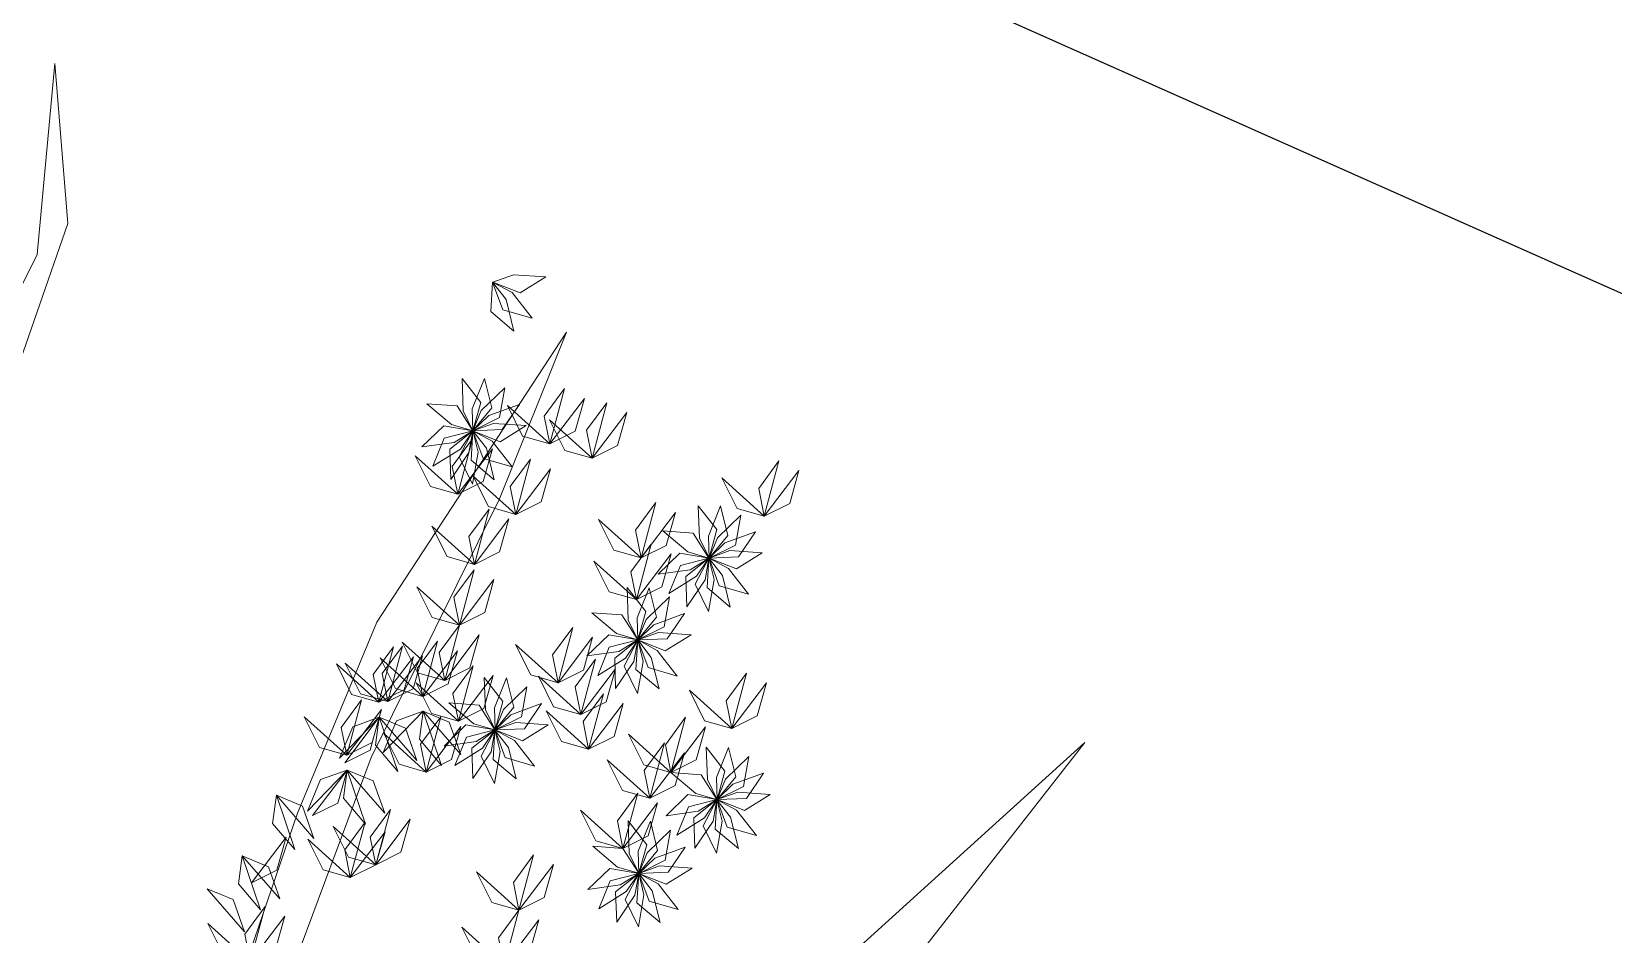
# Model space of a CAD drawing. Header units: inches. Extents: x -173 to 14008, y -3334 to 10368.
# Drawn here: x 9481.2 to 9647, y 817.2 to 911.8 of the extents above; entities that cross this region are included whole.
import ezdxf

# ---------------------------------------------------------------- set-up
doc = ezdxf.new("R2010")
doc.units = ezdxf.units.IN
doc.header["$MEASUREMENT"] = 0
doc.layers.add('ARREDAMENTO', color=8, linetype='Continuous', lineweight=18)

msp = doc.modelspace()

# ---------------------------------------------------------------- linework, layer by layer
msp.add_lwpolyline([(8476.46, -783.39), (10303.55, -1596.86), (11117.03, 230.23), (9289.94, 1043.7)], close=True)
at = {"layer": 'ARREDAMENTO', "linetype": 'Continuous', "lineweight": 0}
for points in [[(9477.35, 869.73), (9485.01, 891.68), (9483.65, 908.44), (9481.79, 888.45), (9469.64, 863.9)], [(9459.62, 785.2), (9484.11, 789.16), (9506.7, 782.8), (9535.04, 791.29), (9565.3, 803.65), (9591.6, 837.28), (9559.47, 808.15), (9531.8, 794.5), (9507.97, 788.61), (9502.13, 796.32), (9516.81, 835.71), (9530.25, 862.84), (9537.28, 880.28), (9517.4, 849.9), (9509.1, 829.88), (9498.26, 798.24), (9493.77, 792.42), (9480.86, 795.59)]]:
    msp.add_lwpolyline(points, dxfattribs=at)
at = {"layer": 'ARREDAMENTO', "lineweight": 0}
for points in [[(9531.77, 880.41), (9530.95, 883.71), (9529.54, 885.54), (9529.34, 882.46), (9531.77, 880.41)], [(9533.67, 881.76), (9531.57, 884.45), (9529.54, 885.54), (9530.61, 882.65), (9533.67, 881.76)], [(9535.12, 886.09), (9531.72, 886.32), (9529.55, 885.54), (9532.41, 884.41), (9535.12, 886.09)], [(9526.34, 875.45), (9526.46, 872.05), (9527.47, 869.97), (9528.3, 872.94), (9526.34, 875.45)], [(9528.67, 875.43), (9527.4, 872.27), (9527.47, 869.97), (9529.44, 872.35), (9528.67, 875.43)], [(9530.8, 874.47), (9528.34, 872.1), (9527.47, 869.97), (9530.24, 871.34), (9530.8, 874.47)], [(9535.53, 868.58), (9534.95, 871.49), (9537.07, 874.38), (9535.53, 868.58)], [(9522.63, 872.8), (9525.24, 870.61), (9527.46, 869.97), (9525.81, 872.57), (9522.63, 872.8)], [(9532.34, 872.73), (9529.14, 871.56), (9527.47, 869.96), (9530.55, 870.09), (9532.34, 872.73)], [(9535.53, 868.58), (9532.68, 869.39), (9531.08, 872.6), (9535.53, 868.58)], [(9535.53, 868.58), (9538.18, 869.91), (9539.16, 873.36), (9535.53, 868.58)], [(9539.96, 867.1), (9539.37, 870.01), (9541.5, 872.9), (9539.96, 867.1)], [(9522.12, 868.27), (9525.49, 868.75), (9527.46, 869.96), (9524.41, 870.48), (9522.12, 868.27)], [(9533.04, 870.5), (9529.64, 870.74), (9527.47, 869.96), (9530.34, 868.82), (9533.04, 870.5)], [(9539.96, 867.1), (9537.1, 867.91), (9535.51, 871.12), (9539.96, 867.1)], [(9539.96, 867.1), (9542.61, 868.43), (9543.59, 871.88), (9539.96, 867.1)], [(9523.27, 866.25), (9526.16, 868.05), (9527.46, 869.96), (9524.47, 869.19), (9523.27, 866.25)], [(9525.14, 864.86), (9527.05, 867.69), (9527.46, 869.96), (9525.04, 868.04), (9525.14, 864.86)], [(9525.88, 863.31), (9525.29, 866.22), (9527.42, 869.11), (9525.88, 863.31)], [(9527.42, 864.36), (9528.01, 867.71), (9527.46, 869.95), (9526.03, 867.22), (9527.42, 864.36)], [(9529.7, 864.82), (9528.88, 868.13), (9527.46, 869.95), (9527.27, 866.87), (9529.7, 864.82)], [(9531.6, 866.18), (9529.5, 868.86), (9527.47, 869.95), (9528.54, 867.06), (9531.6, 866.18)], [(9525.88, 863.31), (9523.03, 864.12), (9521.43, 867.33), (9525.88, 863.31)], [(9525.88, 863.31), (9528.53, 864.63), (9529.51, 868.08), (9525.88, 863.31)], [(9531.96, 861.2), (9531.38, 864.11), (9533.5, 867), (9531.96, 861.2)], [(9531.96, 861.2), (9534.61, 862.52), (9535.59, 865.98), (9531.96, 861.2)], [(9558.01, 861.02), (9557.43, 863.93), (9559.55, 866.82), (9558.01, 861.02)], [(9558.01, 861.02), (9560.67, 862.35), (9561.64, 865.8), (9558.01, 861.02)], [(9531.96, 861.2), (9529.11, 862.01), (9527.51, 865.22), (9531.96, 861.2)], [(9558.01, 861.02), (9555.16, 861.83), (9553.56, 865.04), (9558.01, 861.02)], [(9545.09, 856.63), (9544.5, 859.54), (9546.63, 862.43), (9545.09, 856.63)], [(9551.09, 862.11), (9551.21, 858.7), (9552.22, 856.63), (9553.05, 859.6), (9551.09, 862.11)], [(9553.42, 862.09), (9552.15, 858.93), (9552.22, 856.62), (9554.19, 859), (9553.42, 862.09)], [(9527.62, 855.96), (9527.04, 858.87), (9529.16, 861.76), (9527.62, 855.96)], [(9527.62, 855.96), (9530.27, 857.28), (9531.25, 860.74), (9527.62, 855.96)], [(9545.09, 856.63), (9542.23, 857.44), (9540.63, 860.65), (9545.09, 856.63)], [(9545.09, 856.63), (9547.74, 857.95), (9548.72, 861.41), (9545.09, 856.63)], [(9555.55, 861.12), (9553.09, 858.76), (9552.22, 856.62), (9554.99, 857.99), (9555.55, 861.12)], [(9527.62, 855.96), (9524.77, 856.77), (9523.17, 859.98), (9527.62, 855.96)], [(9547.38, 859.46), (9549.99, 857.27), (9552.21, 856.62), (9550.56, 859.23), (9547.38, 859.46)], [(9557.09, 859.38), (9553.89, 858.21), (9552.22, 856.62), (9555.31, 856.75), (9557.09, 859.38)], [(9544.61, 852.28), (9544.02, 855.19), (9546.15, 858.08), (9544.61, 852.28)], [(9546.87, 854.93), (9550.25, 855.4), (9552.21, 856.62), (9549.16, 857.13), (9546.87, 854.93)], [(9557.79, 857.16), (9554.39, 857.4), (9552.22, 856.61), (9555.09, 855.48), (9557.79, 857.16)], [(9544.61, 852.28), (9541.75, 853.09), (9540.16, 856.3), (9544.61, 852.28)], [(9544.61, 852.28), (9547.26, 853.6), (9548.24, 857.05), (9544.61, 852.28)], [(9548.02, 852.9), (9550.91, 854.71), (9552.21, 856.62), (9549.22, 855.85), (9548.02, 852.9)], [(9549.89, 851.52), (9551.8, 854.34), (9552.21, 856.61), (9549.79, 854.7), (9549.89, 851.52)], [(9552.17, 851.01), (9552.76, 854.37), (9552.21, 856.61), (9550.78, 853.88), (9552.17, 851.01)], [(9554.45, 851.48), (9553.63, 854.79), (9552.21, 856.61), (9552.02, 853.53), (9554.45, 851.48)], [(9556.35, 852.83), (9554.25, 855.52), (9552.22, 856.61), (9553.29, 853.72), (9556.35, 852.83)], [(9526.05, 849.6), (9525.47, 852.51), (9527.6, 855.4), (9526.05, 849.6)], [(9526.05, 849.6), (9528.71, 850.92), (9529.68, 854.37), (9526.05, 849.6)], [(9526.05, 849.6), (9523.2, 850.41), (9521.6, 853.62), (9526.05, 849.6)], [(9543.63, 853.54), (9543.75, 850.13), (9544.75, 848.05), (9545.58, 851.02), (9543.63, 853.54)], [(9545.96, 853.52), (9544.69, 850.36), (9544.76, 848.05), (9546.72, 850.43), (9545.96, 853.52)], [(9548.08, 852.55), (9545.63, 850.18), (9544.76, 848.05), (9547.52, 849.42), (9548.08, 852.55)], [(9539.92, 850.89), (9542.53, 848.7), (9544.75, 848.05), (9543.09, 850.66), (9539.92, 850.89)], [(9549.63, 850.81), (9546.43, 849.64), (9544.76, 848.05), (9547.84, 848.17), (9549.63, 850.81)], [(9524.51, 843.8), (9523.93, 846.71), (9526.05, 849.6), (9524.51, 843.8)], [(9536.39, 843.56), (9535.81, 846.47), (9537.94, 849.36), (9536.39, 843.56)], [(9550.33, 848.59), (9546.93, 848.82), (9544.76, 848.04), (9547.63, 846.91), (9550.33, 848.59)], [(9517.61, 841.51), (9517.03, 844.42), (9519.15, 847.31), (9517.61, 841.51)], [(9518.55, 841.6), (9517.96, 844.51), (9520.09, 847.4), (9518.55, 841.6)], [(9524.51, 843.8), (9521.66, 844.61), (9520.06, 847.82), (9524.51, 843.8)], [(9522.21, 842.13), (9521.62, 845.04), (9523.75, 847.93), (9522.21, 842.13)], [(9524.51, 843.8), (9527.16, 845.12), (9528.14, 848.58), (9524.51, 843.8)], [(9536.39, 843.56), (9533.54, 844.37), (9531.94, 847.58), (9536.39, 843.56)], [(9536.39, 843.56), (9539.05, 844.88), (9540.02, 848.34), (9536.39, 843.56)], [(9539.41, 846.36), (9542.78, 846.83), (9544.74, 848.05), (9541.7, 848.56), (9539.41, 846.36)], [(9540.56, 844.33), (9543.45, 846.14), (9544.74, 848.04), (9541.76, 847.28), (9540.56, 844.33)], [(9542.43, 842.94), (9544.34, 845.77), (9544.74, 848.04), (9542.33, 846.12), (9542.43, 842.94)], [(9544.71, 842.44), (9545.3, 845.8), (9544.75, 848.04), (9543.32, 845.3), (9544.71, 842.44)], [(9546.99, 842.91), (9546.17, 846.21), (9544.75, 848.04), (9544.56, 844.96), (9546.99, 842.91)], [(9548.89, 844.26), (9546.79, 846.95), (9544.75, 848.04), (9545.83, 845.15), (9548.89, 844.26)], [(9517.61, 841.51), (9514.76, 842.32), (9513.16, 845.53), (9517.61, 841.51)], [(9518.55, 841.6), (9515.69, 842.41), (9514.09, 845.62), (9518.55, 841.6)], [(9517.61, 841.51), (9520.26, 842.83), (9521.24, 846.28), (9517.61, 841.51)], [(9522.21, 842.13), (9519.35, 842.94), (9517.75, 846.15), (9522.21, 842.13)], [(9518.55, 841.6), (9521.2, 842.92), (9522.18, 846.37), (9518.55, 841.6)], [(9522.21, 842.13), (9524.86, 843.45), (9525.84, 846.91), (9522.21, 842.13)], [(9538.78, 840.23), (9538.2, 843.13), (9540.32, 846.02), (9538.78, 840.23)], [(9525.97, 839.53), (9525.38, 842.44), (9527.51, 845.33), (9525.97, 839.53)], [(9525.97, 839.53), (9528.62, 840.85), (9529.6, 844.31), (9525.97, 839.53)], [(9528.66, 844.1), (9528.78, 840.7), (9529.79, 838.62), (9530.62, 841.59), (9528.66, 844.1)], [(9530.99, 844.08), (9529.72, 840.92), (9529.79, 838.62), (9531.76, 840.99), (9530.99, 844.08)], [(9538.78, 840.23), (9535.93, 841.03), (9534.33, 844.25), (9538.78, 840.23)], [(9538.78, 840.23), (9541.44, 841.55), (9542.41, 845), (9538.78, 840.23)], [(9554.61, 838.76), (9554.03, 841.66), (9556.16, 844.55), (9554.61, 838.76)], [(9525.97, 839.53), (9523.12, 840.34), (9521.52, 843.55), (9525.97, 839.53)], [(9533.12, 843.12), (9530.66, 840.75), (9529.79, 838.61), (9532.56, 839.99), (9533.12, 843.12)], [(9539.6, 836.6), (9539.02, 839.51), (9541.14, 842.4), (9539.6, 836.6)], [(9554.61, 838.76), (9551.76, 839.56), (9550.16, 842.78), (9554.61, 838.76)], [(9554.61, 838.76), (9557.27, 840.08), (9558.24, 843.53), (9554.61, 838.76)], [(9514.25, 835.97), (9513.66, 838.88), (9515.79, 841.77), (9514.25, 835.97)], [(9514.25, 835.97), (9513.66, 838.88), (9515.79, 841.77), (9514.25, 835.97)], [(9514.25, 835.97), (9516.9, 837.29), (9517.88, 840.74), (9514.25, 835.97)], [(9514.25, 835.97), (9516.9, 837.29), (9517.88, 840.74), (9514.25, 835.97)], [(9522.26, 840.57), (9519.47, 839.57), (9518.08, 836.26), (9522.26, 840.57)], [(9522.26, 840.57), (9521.87, 837.63), (9524.18, 834.89), (9522.26, 840.57)], [(9522.26, 840.57), (9524.99, 839.43), (9526.2, 836.05), (9522.26, 840.57)], [(9524.95, 841.45), (9527.56, 839.26), (9529.78, 838.62), (9528.13, 841.22), (9524.95, 841.45)], [(9534.66, 841.37), (9531.46, 840.21), (9529.79, 838.61), (9532.88, 838.74), (9534.66, 841.37)], [(9539.6, 836.6), (9536.75, 837.41), (9535.15, 840.62), (9539.6, 836.6)], [(9539.6, 836.6), (9542.26, 837.92), (9543.23, 841.38), (9539.6, 836.6)], [(9514.25, 835.97), (9511.39, 836.78), (9509.79, 839.99), (9514.25, 835.97)], [(9514.25, 835.97), (9511.39, 836.78), (9509.79, 839.99), (9514.25, 835.97)], [(9517.66, 839.94), (9514.87, 838.95), (9513.49, 835.64), (9517.66, 839.94)], [(9514.03, 835.17), (9516.69, 836.49), (9517.66, 839.94), (9514.03, 835.17)], [(9517.66, 839.94), (9517.27, 837), (9519.59, 834.26), (9517.66, 839.94)], [(9517.66, 839.94), (9520.4, 838.8), (9521.6, 835.42), (9517.66, 839.94)], [(9522.58, 834.2), (9521.99, 837.11), (9524.12, 840), (9522.58, 834.2)], [(9522.58, 834.2), (9525.23, 835.52), (9526.21, 838.97), (9522.58, 834.2)], [(9524.44, 836.92), (9527.82, 837.4), (9529.78, 838.61), (9526.73, 839.13), (9524.44, 836.92)], [(9535.36, 839.15), (9531.96, 839.39), (9529.79, 838.61), (9532.66, 837.47), (9535.36, 839.15)], [(9548.22, 834.15), (9547.64, 837.06), (9549.76, 839.95), (9548.22, 834.15)], [(9548.22, 834.15), (9550.88, 835.47), (9551.85, 838.93), (9548.22, 834.15)], [(9522.58, 834.2), (9519.73, 835.01), (9518.13, 838.22), (9522.58, 834.2)], [(9525.59, 834.89), (9528.48, 836.7), (9529.78, 838.61), (9526.79, 837.84), (9525.59, 834.89)], [(9527.46, 833.51), (9529.37, 836.33), (9529.78, 838.6), (9527.36, 836.69), (9527.46, 833.51)], [(9529.74, 833.01), (9530.33, 836.36), (9529.78, 838.6), (9528.35, 835.87), (9529.74, 833.01)], [(9532.02, 833.47), (9531.2, 836.78), (9529.78, 838.6), (9529.59, 835.52), (9532.02, 833.47)], [(9533.92, 834.83), (9531.82, 837.51), (9529.79, 838.6), (9530.86, 835.71), (9533.92, 834.83)], [(9548.22, 834.15), (9545.37, 834.96), (9543.77, 838.17), (9548.22, 834.15)], [(9546.01, 831.45), (9545.42, 834.36), (9547.55, 837.25), (9546.01, 831.45)], [(9546.01, 831.45), (9548.66, 832.77), (9549.64, 836.22), (9546.01, 831.45)], [(9551.93, 836.8), (9552.05, 833.4), (9553.06, 831.32), (9553.89, 834.29), (9551.93, 836.8)], [(9554.26, 836.78), (9552.99, 833.62), (9553.06, 831.32), (9555.03, 833.69), (9554.26, 836.78)], [(9556.38, 835.82), (9553.93, 833.45), (9553.06, 831.32), (9555.82, 832.69), (9556.38, 835.82)], [(9514.3, 834.4), (9511.51, 833.41), (9510.12, 830.1), (9514.3, 834.4)], [(9510.67, 829.63), (9513.32, 830.95), (9514.3, 834.4), (9510.67, 829.63)], [(9514.3, 834.4), (9513.91, 831.46), (9516.22, 828.72), (9514.3, 834.4)], [(9514.3, 834.4), (9517.03, 833.26), (9518.24, 829.88), (9514.3, 834.4)], [(9546.01, 831.45), (9543.15, 832.26), (9541.55, 835.47), (9546.01, 831.45)], [(9548.22, 834.15), (9550.83, 831.96), (9553.05, 831.32), (9551.4, 833.92), (9548.22, 834.15)], [(9557.93, 834.07), (9554.73, 832.91), (9553.06, 831.31), (9556.14, 831.44), (9557.93, 834.07)], [(9506.87, 831.76), (9506.48, 828.82), (9508.8, 826.08), (9506.87, 831.76)], [(9506.87, 831.76), (9509.61, 830.62), (9510.81, 827.24), (9506.87, 831.76)], [(9543.2, 826.19), (9542.62, 829.1), (9544.74, 831.99), (9543.2, 826.19)], [(9543.2, 826.19), (9545.85, 827.51), (9546.83, 830.97), (9543.2, 826.19)], [(9547.71, 829.62), (9551.08, 830.1), (9553.04, 831.31), (9550, 831.83), (9547.71, 829.62)], [(9548.86, 827.59), (9551.75, 829.4), (9553.04, 831.31), (9550.06, 830.54), (9548.86, 827.59)], [(9550.73, 826.21), (9552.64, 829.04), (9553.05, 831.31), (9550.63, 829.39), (9550.73, 826.21)], [(9553.01, 825.71), (9553.6, 829.06), (9553.05, 831.3), (9551.62, 828.57), (9553.01, 825.71)], [(9555.29, 826.17), (9554.47, 829.48), (9553.05, 831.3), (9552.86, 828.22), (9555.29, 826.17)], [(9558.63, 831.85), (9555.23, 832.09), (9553.06, 831.31), (9555.93, 830.17), (9558.63, 831.85)], [(9557.19, 827.53), (9555.09, 830.21), (9553.06, 831.3), (9554.13, 828.41), (9557.19, 827.53)], [(9514.62, 823.15), (9514.04, 826.06), (9516.17, 828.95), (9514.62, 823.15)], [(9517.28, 824.47), (9516.69, 827.38), (9518.82, 830.27), (9517.28, 824.47)], [(9517.28, 824.47), (9519.93, 825.8), (9520.91, 829.25), (9517.28, 824.47)], [(9543.2, 826.19), (9540.35, 827), (9538.75, 830.21), (9543.2, 826.19)], [(9543.74, 829.07), (9543.86, 825.66), (9544.86, 823.59), (9545.69, 826.56), (9543.74, 829.07)], [(9546.07, 829.05), (9544.79, 825.89), (9544.86, 823.59), (9546.83, 825.96), (9546.07, 829.05)], [(9504.26, 822.58), (9506.91, 823.9), (9507.89, 827.36), (9504.26, 822.58)], [(9517.28, 824.47), (9514.43, 825.28), (9512.83, 828.49), (9517.28, 824.47)], [(9514.62, 823.15), (9517.28, 824.47), (9518.26, 827.93), (9514.62, 823.15)], [(9548.19, 828.09), (9545.74, 825.72), (9544.87, 823.58), (9547.63, 824.95), (9548.19, 828.09)], [(9514.62, 823.15), (9511.77, 823.96), (9510.17, 827.17), (9514.62, 823.15)], [(9540.03, 826.42), (9542.64, 824.23), (9544.85, 823.59), (9543.2, 826.19), (9540.03, 826.42)], [(9549.73, 826.34), (9546.53, 825.18), (9544.87, 823.58), (9547.95, 823.71), (9549.73, 826.34)], [(9503.3, 825.42), (9502.91, 822.48), (9505.22, 819.74), (9503.3, 825.42)], [(9503.3, 825.42), (9506.03, 824.28), (9507.24, 820.9), (9503.3, 825.42)], [(9532.29, 819.72), (9531.71, 822.63), (9533.83, 825.52), (9532.29, 819.72)], [(9532.29, 819.72), (9534.95, 821.05), (9535.92, 824.5), (9532.29, 819.72)], [(9539.51, 821.89), (9542.89, 822.37), (9544.85, 823.58), (9541.81, 824.1), (9539.51, 821.89)], [(9550.44, 824.12), (9547.04, 824.36), (9544.87, 823.58), (9547.73, 822.44), (9550.44, 824.12)], [(9532.29, 819.72), (9529.44, 820.53), (9527.84, 823.74), (9532.29, 819.72)], [(9540.66, 819.86), (9543.55, 821.67), (9544.85, 823.58), (9541.86, 822.81), (9540.66, 819.86)], [(9542.54, 818.48), (9544.44, 821.3), (9544.85, 823.57), (9542.43, 821.66), (9542.54, 818.48)], [(9544.81, 817.97), (9545.4, 821.33), (9544.85, 823.57), (9543.42, 820.84), (9544.81, 817.97)], [(9547.1, 818.44), (9546.27, 821.75), (9544.86, 823.57), (9544.66, 820.49), (9547.1, 818.44)], [(9548.99, 819.79), (9546.89, 822.48), (9544.86, 823.57), (9545.94, 820.68), (9548.99, 819.79)], [(9499.6, 821.97), (9502.33, 820.83), (9503.54, 817.45), (9499.6, 821.97)], [(9504.14, 814.31), (9503.55, 817.21), (9505.68, 820.1), (9504.14, 814.31)], [(9504.14, 814.31), (9506.79, 815.63), (9507.77, 819.08), (9504.14, 814.31)], [(9530.75, 813.93), (9530.16, 816.83), (9532.29, 819.72), (9530.75, 813.93)], [(9504.14, 814.31), (9501.29, 815.11), (9499.69, 818.33), (9504.14, 814.31)], [(9530.75, 813.93), (9527.9, 814.73), (9526.3, 817.95), (9530.75, 813.93)], [(9530.75, 813.93), (9533.4, 815.25), (9534.38, 818.7), (9530.75, 813.93)]]:
    msp.add_lwpolyline(points, dxfattribs=at)

doc.saveas('drawing.dxf')
